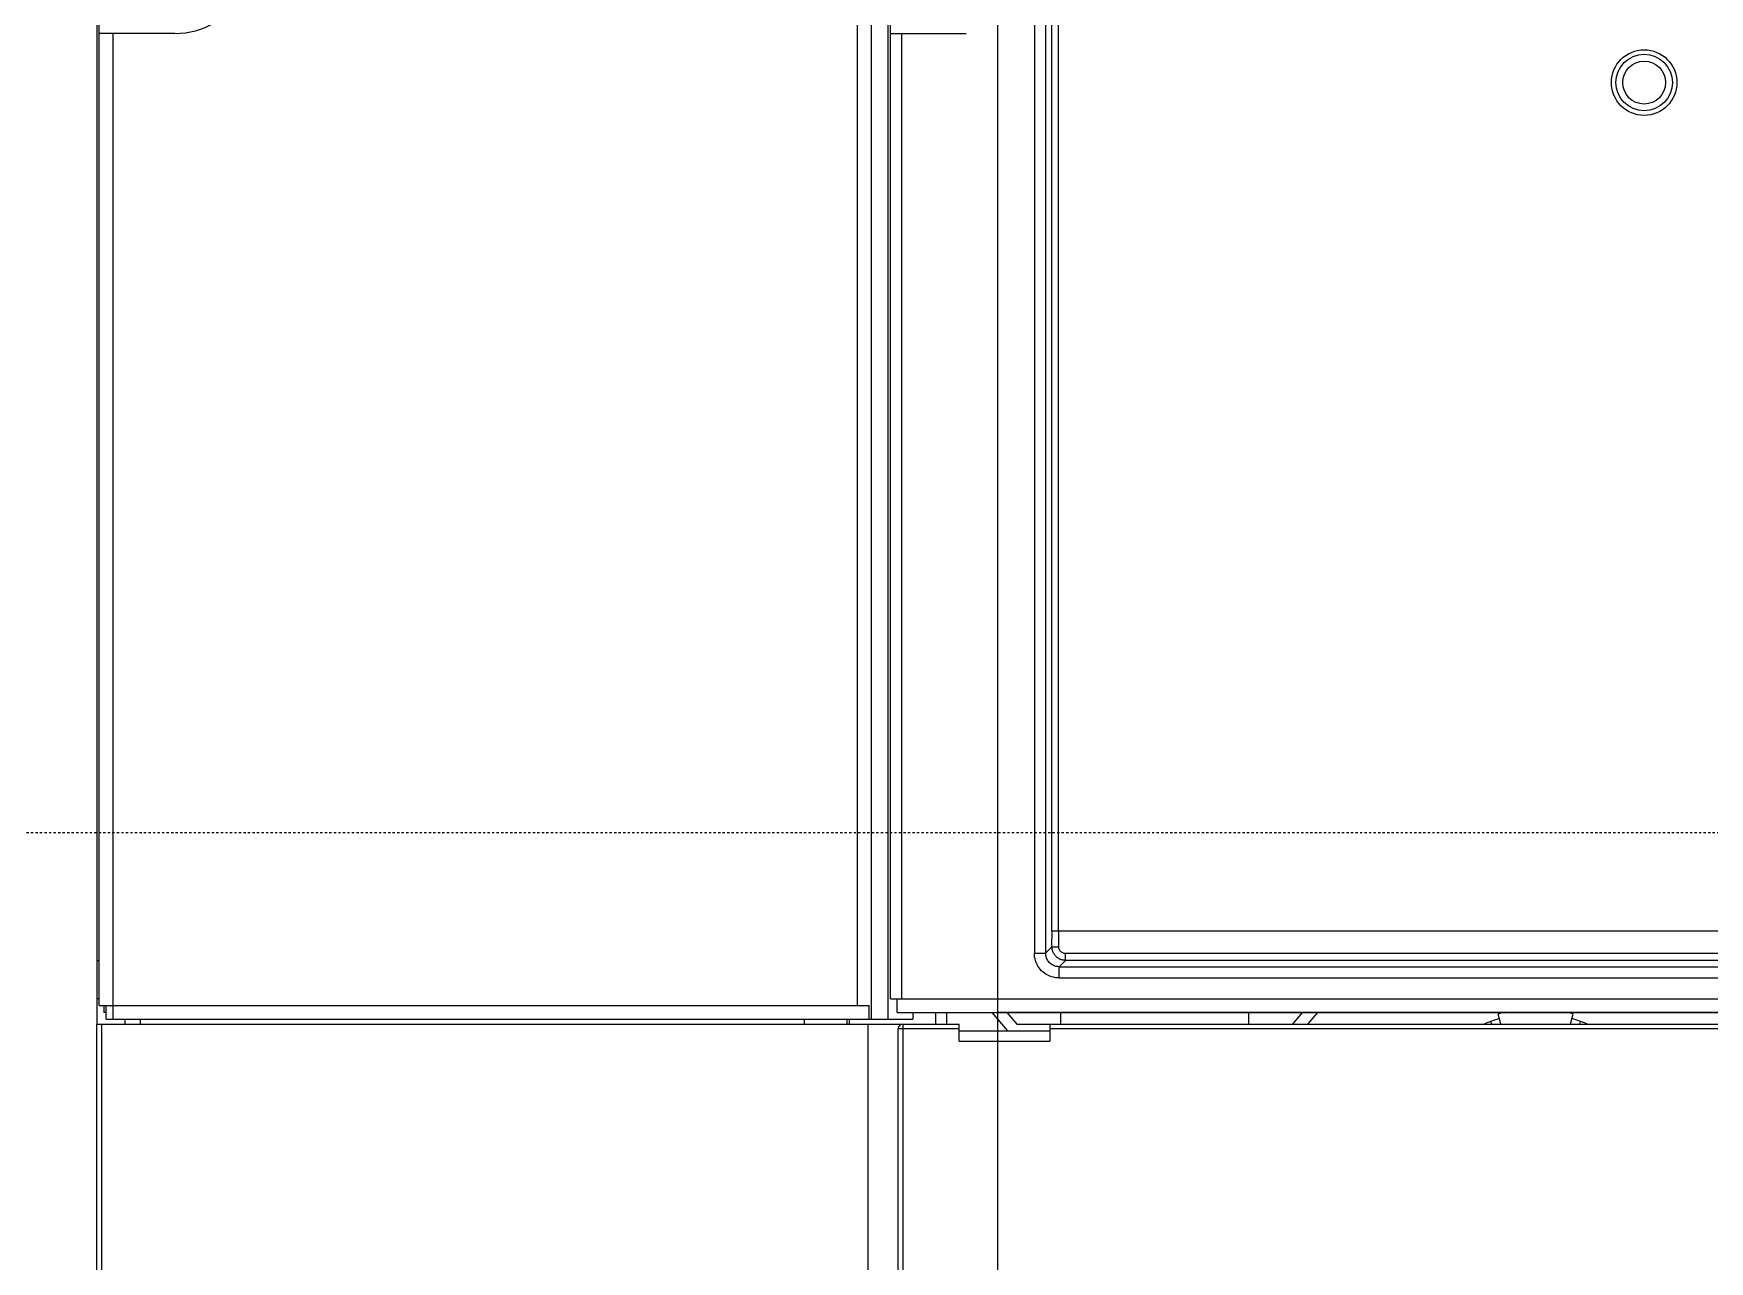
# Model space of a CAD drawing. Extents: x 0 to 607, y 0 to 244.
# Drawn here: x 136.7 to 210.9, y 83 to 137.3 of the extents above; entities that cross this region are included whole.
import ezdxf

# ---------------------------------------------------------------- set-up
doc = ezdxf.new("R2010")
doc.units = 0
doc.linetypes.add('CENTER2', pattern=[1.125, 0.75, -0.125, 0.125, -0.125])

# ---------------------------------------------------------------- blocks, each defined once
blk = doc.blocks.new('grfgd')
for p, q in [((61393.17, -3267.574), (61393.17, -3356.228)), ((61393.27, -3356.528), (61393.27, -3270.036)), ((61428.17, -3357.128), (61428.17, -3270.411)), ((61428.27, -3356.228), (61428.27, -3270.029)), ((61427.42, -3274.828), (61427.42, -3357.128)), ((61426.82, -3356.528), (61426.82, -3275.428)), ((61435.413, -3353.228), (61435.413, -3311.298)), ((61435.713, -3353.228), (61435.713, -3311.347)), ((61434.641, -3311.795), (61434.641, -3354.205)), ((61435.141, -3311.926), (61435.141, -3354.208)), ((61396.62, -3313.528), (61393.27, -3313.528)), ((61393.87, -3313.528), (61393.87, -3356.528)), ((61428.27, -3313.528), (61431.62, -3313.528)), ((61428.77, -3313.528), (61428.77, -3356.228)), ((61435.413, -3353.228), (61435.424, -3353.228)), ((61435.422, -3353.927), (61435.424, -3353.228)), ((61435.439, -3353.228), (61466.72, -3353.228)), ((61435.722, -3353.927), (61435.722, -3353.228)), ((61434.641, -3354.208), (61435.141, -3354.208)), ((61435.141, -3354.208), (61435.422, -3353.927)), ((61435.422, -3353.927), (61435.722, -3353.927)), ((61436.021, -3354.527), (61436.021, -3354.227)), ((61472.977, -3354.227), (61436.021, -3354.227)), ((61393.17, -3354.527), (61393.27, -3354.527)), ((61435.74, -3354.807), (61436.021, -3354.527)), ((61435.74, -3354.807), (61525.3, -3354.807)), ((61473.101, -3354.527), (61436.021, -3354.527)), ((61435.74, -3355.307), (61525.299, -3355.307)), ((61393.17, -3356.228), (61393.17, -3357.36)), ((61393.27, -3356.228), (61393.17, -3356.228)), ((61393.27, -3356.528), (61427.34, -3356.528)), ((61393.47, -3356.528), (61393.47, -3356.828)), ((61393.57, -3357.128), (61393.57, -3356.528)), ((61393.87, -3356.528), (61393.87, -3357.128)), ((61427.34, -3357.128), (61427.34, -3356.528)), ((61428.27, -3356.228), (61532.77, -3356.228)), ((61428.57, -3356.828), (61428.57, -3356.228)), ((61393.17, -3387.104), (61393.17, -3357.36)), ((61428.759, -3357.36), (61393.17, -3357.36)), ((61393.37, -3357.36), (61393.37, -3384.75)), ((61393.57, -3356.828), (61393.47, -3356.828)), ((61393.57, -3357.128), (61429.27, -3357.128)), ((61394.42, -3357.36), (61394.42, -3357.128)), ((61395.091, -3357.36), (61395.091, -3357.128)), ((61424.47, -3357.36), (61424.47, -3357.128)), ((61426.349, -3357.128), (61426.349, -3357.36)), ((61426.47, -3357.36), (61426.47, -3357.128)), ((61427.27, -3357.36), (61427.27, -3374.05)), ((61428.57, -3356.828), (61532.47, -3356.828)), ((61428.82, -3357.35), (61428.82, -3372.75)), ((61428.82, -3357.35), (61431.32, -3357.35)), ((61429.27, -3356.828), (61429.27, -3357.128)), ((61430.27, -3356.828), (61430.27, -3357.35)), ((61430.77, -3357.35), (61430.77, -3356.828)), ((61431.32, -3358.1), (61431.32, -3357.35)), ((61433.468, -3357.65), (61432.778, -3356.828)), ((61433.431, -3356.828), (61433.869, -3357.35)), ((61433.869, -3357.35), (61435.32, -3357.35)), ((61435.32, -3357.35), (61435.32, -3358.1)), ((61435.32, -3357.35), (61470.77, -3357.35)), ((61435.82, -3357.35), (61435.82, -3356.828)), ((61444.12, -3356.828), (61444.12, -3357.35)), ((61446.071, -3357.35), (61446.509, -3356.828)), ((61447.162, -3356.828), (61446.724, -3357.35)), ((61454.829, -3357.228), (61454.862, -3357.35)), ((61455.279, -3357.35), (61455.159, -3356.902)), ((61458.361, -3357.35), (61458.481, -3356.902)), ((61458.778, -3357.35), (61458.811, -3357.228)), ((61428.62, -3372.75), (61428.62, -3357.55)), ((61431.32, -3357.55), (61428.62, -3357.55)), ((61431.32, -3357.65), (61435.32, -3357.65)), ((61431.32, -3358.1), (61435.32, -3358.1)), ((61468.67, -3357.55), (61435.32, -3357.55))]:
    blk.add_line(p, q)
for radius in [1.45, 1.25, 0.95]:
    blk.add_circle((61461.62, -3315.698), radius)
for centre, radius, start, end in [((61396.62, -3310.028), 3.5, 269.99996, 90.00011), ((61428.82, -3357.55), 0.2, 90, 180), ((61456.82, -3362.355), 5.5, 107.01056, 114.43846), ((61456.82, -3362.355), 5.7, 104.06199, 106.93999), ((61456.82, -3362.355), 5.7, 73.06001, 75.93801), ((61456.82, -3362.355), 5.5, 65.56154, 72.98944)]:
    blk.add_arc(centre, radius, start, end)
for points, knots in [([(61435.74, -3355.307), (61435.627, -3355.307), (61435.396, -3355.271), (61435.084, -3355.113), (61434.834, -3354.863), (61434.676, -3354.55), (61434.641, -3354.319), (61434.641, -3354.205)], [0, 0, 0, 0, 0.340331, 0.686692, 1.034762, 1.381062, 1.721964, 1.721964, 1.721964, 1.721964]), ([(61435.74, -3354.807), (61435.679, -3354.808), (61435.553, -3354.788), (61435.383, -3354.702), (61435.246, -3354.566), (61435.16, -3354.395), (61435.141, -3354.27), (61435.141, -3354.208)], [0, 0, 0, 0, 0.1847388, 0.3739134, 0.5640053, 0.7532752, 0.9383184, 0.9383184, 0.9383184, 0.9383184]), ([(61436.021, -3354.527), (61435.98, -3354.526), (61435.894, -3354.518), (61435.768, -3354.476), (61435.649, -3354.403), (61435.548, -3354.303), (61435.474, -3354.184), (61435.431, -3354.056), (61435.422, -3353.969), (61435.422, -3353.927)], [0, 0, 0, 0, 0.1231019, 0.2566076, 0.3963678, 0.5384165, 0.6789395, 0.8140074, 0.9393518, 0.9393518, 0.9393518, 0.9393518]), ([(61436.021, -3354.227), (61436.001, -3354.227), (61435.958, -3354.222), (61435.894, -3354.202), (61435.835, -3354.165), (61435.784, -3354.115), (61435.747, -3354.056), (61435.726, -3353.992), (61435.722, -3353.948), (61435.722, -3353.927)], [0, 0, 0, 0, 0.0616521, 0.1284203, 0.1982307, 0.2691689, 0.3394093, 0.4070254, 0.4698322, 0.4698322, 0.4698322, 0.4698322]), ([(61435.738, -3355.307), (61435.738, -3355.245), (61435.739, -3355.13), (61435.739, -3354.978), (61435.74, -3354.873), (61435.739, -3354.822), (61435.74, -3354.807)], [0, 0, 0, 0, 0.186295, 0.3457612, 0.455436, 0.49953, 0.49953, 0.49953, 0.49953])]:
    blk.add_open_spline(points, degree=3, knots=knots)
blk = doc.blocks.new('fdgdfhđjgf')
at = {"color": 3}
for points in [[(61414.442, -2664.538), (61509.442, -2664.538), (61509.442, -2741.538), (61414.442, -2741.538)], [(61414.442, -2664.538), (61509.442, -2664.538), (61509.442, -2766.538), (61414.442, -2766.538)]]:
    blk.add_lwpolyline(points, close=True, dxfattribs=at)
blk.add_blockref('grfgd', (-18.578, 615.29))
blk = doc.blocks.new('dfhfeher')
at = {"color": 6, "linetype": 'CENTER2', "ltscale": 0.008}
blk.add_line((71820.757, 6375.965), (71214.232, 6375.965), dxfattribs=at)
blk.add_blockref('fdgdfhđjgf', (9979.186, 9109.554))

msp = doc.modelspace()

# ---------------------------------------------------------------- block references
msp.add_blockref('dfhfeher', (-71214.232, -6273.994))

doc.saveas('drawing.dxf')
